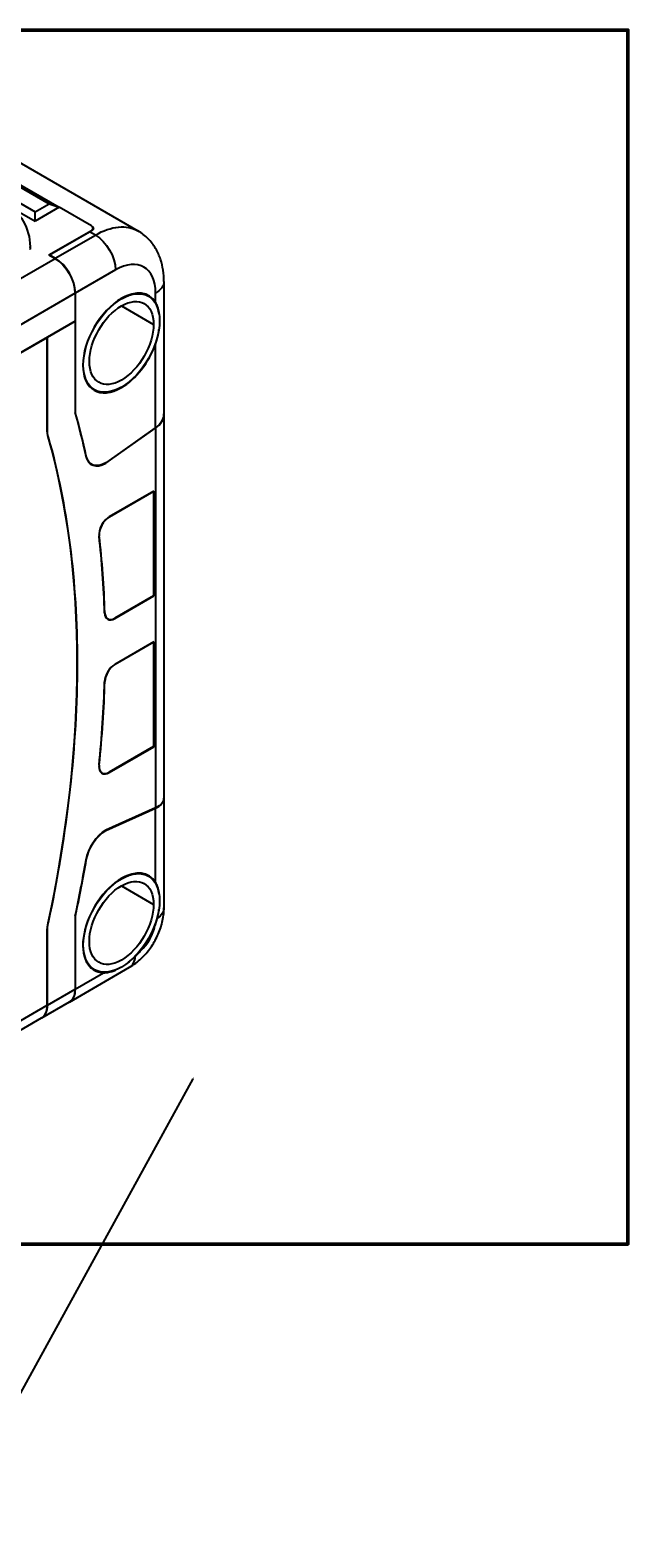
# Model space of a CAD drawing. Header units: millimetres. Extents: x -383313 to -161684, y -117025 to 99224.
# Drawn here: x -332979.6 to -332937.5, y 31056.2 to 31161.8 of the extents above; entities that cross this region are included whole.
import ezdxf
from ezdxf import colors
from ezdxf.entities.mleader import LeaderData, LeaderLine
from ezdxf.math import Vec2, Vec3

# ---------------------------------------------------------------- set-up
doc = ezdxf.new("R2010")
doc.units = ezdxf.units.MM
doc.header["$MEASUREMENT"] = 0
doc.layers.add('PV-2BB', color=7, linetype='Continuous')

# ---------------------------------------------------------------- blocks, each defined once
blk = doc.blocks.new('*U231')
at = {"layer": 'PV-2BB'}
for p, q in [((1325.649, 68.83, 1394.479), (1334.643, 64.333, 1398.976)), ((1333.349, 68.43, 1401.779), (1334.816, 65.496, 1400.312)), ((1333.816, 68.196, 1402.012), (1335.283, 65.263, 1400.546)), ((1334.237, 68.396, 1402.634), (1337.104, 62.663, 1399.767)), ((1334.643, 63.333, 1397.976), (1325.649, 67.83, 1393.479)), ((1334.016, 67.896, 1401.912), (1335.483, 64.963, 1400.446)), ((1324.913, 67.593, 1392.506), (1333.313, 63.393, 1396.706)), ((1334.243, 62.933, 1397.176), (1324.916, 67.596, 1392.512)), ((1334.305, 66.119, 1400.424), (1334.683, 65.363, 1400.046)), ((1334.189, 65.123, 1399.312), (1334.156, 65.09, 1399.246)), ((1334.683, 65.363, 1400.046), (1334.816, 65.496, 1400.312)), ((1335.483, 64.963, 1400.446), (1334.683, 65.363, 1400.046)), ((1334.816, 65.496, 1400.312), (1335.283, 65.263, 1400.546)), ((1335.283, 65.263, 1400.546), (1335.483, 64.963, 1400.446)), ((1334.543, 64.533, 1399.076), (1334.643, 64.333, 1398.976)), ((1334.543, 64.533, 1399.076), (1335.949, 63.83, 1399.779)), ((1334.549, 64.52, 1399.069), (1334.553, 64.523, 1399.076)), ((1334.553, 64.523, 1399.076), (1335.886, 63.856, 1399.742)), ((1334.553, 64.523, 1399.076), (1334.649, 64.33, 1398.979)), ((1336.016, 63.896, 1399.912), (1335.483, 64.963, 1400.446)), ((1334.649, 64.33, 1398.979), (1335.983, 63.663, 1399.646)), ((1332, 62.08, 1394.08), (1333.313, 63.393, 1396.706)), ((1333.313, 63.393, 1396.706), (1333.309, 63.4, 1396.709)), ((1333.316, 63.396, 1396.712), (1333.319, 63.39, 1396.709)), ((1335.983, 63.663, 1399.646), (1335.886, 63.856, 1399.742)), ((1335.949, 63.83, 1399.779), (1335.946, 63.826, 1399.771)), ((1336.024, 63.821, 1399.846), (1336.005, 63.802, 1399.807)), ((1332.006, 62.077, 1394.083), (1333.319, 63.39, 1396.709)), ((1334.239, 62.93, 1397.169), (1332.926, 61.616, 1394.542)), ((1334.649, 63.33, 1397.979), (1332.933, 61.613, 1394.547)), ((1333.319, 63.39, 1396.709), (1334.239, 62.93, 1397.169)), ((1334.236, 62.936, 1397.172), (1334.239, 62.93, 1397.169)), ((1334.643, 63.333, 1397.976), (1334.243, 62.933, 1397.176)), ((1335.983, 62.663, 1398.646), (1334.649, 63.33, 1397.979)), ((1331.906, 61.929, 1393.835), (1331.909, 61.923, 1393.832)), ((1332.003, 62.083, 1394.087), (1332.006, 62.077, 1394.083)), ((1333.809, 62.11, 1395.919), (1333.816, 62.096, 1395.912)), ((1335.616, 61.996, 1397.612), (1336.149, 60.93, 1397.079)), ((1332.93, 61.62, 1394.55), (1332.933, 61.613, 1394.547)), ((1333.733, 61.476, 1395.209), (1333.739, 61.463, 1395.202)), ((1337.023, 61.289, 1398.312), (1335.123, 59.389, 1394.512)), ((1336.42, 61.476, 1397.896), (1336.426, 61.463, 1397.889)), ((1336.514, 61.194, 1397.707), (1336.649, 61.33, 1397.979)), ((1334.436, 60.836, 1395.272), (1334.443, 60.823, 1395.266)), ((1336.436, 60.938, 1397.374), (1336.429, 60.93, 1397.36)), ((1332.561, 60.531, 1393.092), (1332.595, 60.464, 1393.059)), ((1332.574, 60.726, 1393.3), (1332.578, 60.717, 1393.296)), ((1334.715, 59.395, 1394.11), (1335.919, 60.599, 1396.517)), ((1332.962, 60.134, 1393.096), (1332.965, 60.128, 1393.093)), ((1332.965, 60.128, 1393.093), (1334.712, 59.392, 1394.104)), ((1334.715, 59.395, 1394.11), (1332.968, 60.131, 1393.099)), ((1334.712, 59.392, 1394.104), (1329.254, 53.934, 1383.188)), ((1335.118, 59.384, 1394.502), (1329.595, 53.861, 1383.456)), ((1331.758, 59.244, 1391.003), (1331.755, 59.251, 1391.006)), ((1332.273, 59.273, 1391.546), (1332.276, 59.266, 1391.542)), ((1333.749, 58.53, 1392.279), (1332.276, 59.266, 1391.542)), ((1333.759, 58.53, 1392.289), (1332.28, 59.27, 1391.549)), ((1335.106, 59.373, 1394.479), (1335.108, 59.375, 1394.483)), ((1333.749, 58.53, 1392.279), (1332.249, 57.03, 1389.279)), ((1332.253, 57.023, 1389.276), (1333.759, 58.53, 1392.289)), ((1333.746, 58.536, 1392.282), (1333.749, 58.53, 1392.279)), ((1333.749, 58.53, 1392.279), (1333.753, 58.533, 1392.286)), ((1329.386, 57.966, 1387.352), (1329.389, 57.96, 1387.349)), ((1330.777, 57.839, 1388.616), (1330.774, 57.846, 1388.62)), ((1330.788, 58.006, 1388.794), (1330.792, 57.999, 1388.791)), ((1330.958, 57.676, 1388.633), (1330.961, 57.669, 1388.63)), ((1330.958, 57.676, 1388.633), (1330.964, 57.672, 1388.636)), ((1330.961, 57.669, 1388.63), (1332.253, 57.023, 1389.276)), ((1332.249, 57.03, 1389.279), (1330.964, 57.672, 1388.636)), ((1323.383, 53.756, 1377.139), (1316.874, 57.01, 1373.884)), ((1317.344, 56.982, 1374.326), (1323.716, 53.796, 1377.512)), ((1329.804, 57.012, 1386.816), (1329.801, 57.018, 1386.819)), ((1330.294, 57.012, 1387.306), (1330.298, 57.006, 1387.303)), ((1331.583, 56.363, 1387.946), (1330.298, 57.006, 1387.303)), ((1331.593, 56.363, 1387.956), (1330.301, 57.009, 1387.31)), ((1332.249, 57.03, 1389.279), (1332.253, 57.023, 1389.276)), ((1331.583, 56.363, 1387.946), (1330.083, 54.863, 1384.946)), ((1330.086, 54.856, 1384.942), (1331.593, 56.363, 1387.956)), ((1331.579, 56.37, 1387.949), (1331.583, 56.363, 1387.946)), ((1331.583, 56.363, 1387.946), (1331.586, 56.366, 1387.952)), ((1328.423, 55.766, 1384.189), (1328.419, 55.773, 1384.192)), ((1328.463, 55.958, 1384.421), (1328.466, 55.952, 1384.418)), ((1328.603, 55.603, 1384.206), (1328.606, 55.596, 1384.202)), ((1328.603, 55.603, 1384.206), (1328.61, 55.6, 1384.209)), ((1328.606, 55.596, 1384.202), (1330.086, 54.856, 1384.942)), ((1330.083, 54.863, 1384.946), (1328.61, 55.6, 1384.209)), ((1324.943, 54.962, 1379.905), (1324.944, 54.959, 1379.903)), ((1323.716, 53.796, 1377.512), (1324.766, 54.846, 1379.611)), ((1323.723, 53.793, 1377.516), (1324.772, 54.842, 1379.615)), ((1324.769, 54.849, 1379.618), (1324.772, 54.842, 1379.615)), ((1326.773, 54.92, 1381.693), (1326.776, 54.914, 1381.69)), ((1327.684, 54.856, 1382.54), (1327.687, 54.85, 1382.537)), ((1327.687, 54.85, 1382.537), (1329.25, 53.931, 1383.181)), ((1329.254, 53.934, 1383.188), (1327.691, 54.853, 1382.544)), ((1330.083, 54.863, 1384.946), (1330.086, 54.856, 1384.942)), ((1325.693, 54.383, 1380.076), (1324.643, 53.333, 1377.976)), ((1325.699, 54.379, 1380.078), (1324.649, 53.33, 1377.979)), ((1325.696, 54.385, 1380.081), (1325.699, 54.379, 1380.078)), ((1328.18, 52.86, 1381.041), (1329.25, 53.931, 1383.181)), ((1324.309, 53.292, 1377.602), (1323.389, 53.752, 1377.142)), ((1323.723, 53.793, 1377.516), (1324.643, 53.333, 1377.976)), ((1325.476, 53.776, 1379.252), (1325.483, 53.763, 1379.246)), ((1327.283, 53.663, 1380.946), (1327.816, 52.596, 1380.412)), ((1329.59, 53.856, 1383.446), (1328.023, 52.289, 1380.312)), ((1329.596, 53.862, 1383.457), (1329.598, 53.864, 1383.462)), ((1324.316, 53.289, 1377.605), (1326.316, 52.289, 1378.605)), ((1324.649, 53.33, 1377.979), (1325.588, 52.86, 1378.448)), ((1325.399, 53.143, 1378.542), (1325.406, 53.13, 1378.535)), ((1328.086, 53.143, 1381.229), (1328.093, 53.13, 1381.222)), ((1325.935, 52.597, 1378.532), (1325.921, 52.604, 1378.525)), ((1328.103, 52.604, 1380.707), (1328.096, 52.597, 1380.693))]:
    blk.add_line(p, q, dxfattribs=at)
at = {"layer": 'PV-2BB', "extrusion": (0.57735, 0.57735, -0.57735)}
blk.add_arc((-895.565, 1713.801), 1.8, 120, 180, dxfattribs=at)
at = {"layer": 'PV-2BB', "extrusion": (-0.57735, -0.57735, 0.57735)}
for centre, major_axis, ratio, start_param, end_param in [((1332.883, 66.363, 1399.246), (1.273, -1.273), 0.57735, -0.021612, 0), ((1332.916, 66.396, 1399.312), (1.273, -1.273), 0.57735, -0.021612, 0), ((1334.316, 63.996, 1398.312), (0, 0.707, 0.707), 0.57735, -2.356194, -0.785398), ((1335.883, 63.963, 1399.846), (0.141, -0.141), 0.57735, -0.785398, 0.785398), ((1335.083, 61.463, 1396.546), (-1.358, 0, -1.358), 0.57735, -2.356194, 0.785398), ((1335.316, 61.996, 1397.312), (1.414, 0, 1.414), 0.57735, -0.785398, 0.785398), ((1303.649, 70.83, 1374.479), (27.294, 0, 27.294), 0.57735, -1.060123, -0.510674), ((1303.716, 70.796, 1374.512), (27.231, 0, 27.231), 0.57735, -0.785398, -0.510674), ((1335.076, 61.476, 1396.552), (-1.344, 0, -1.344), 0.57735, -0.780149, 0), ((1335.076, 61.476, 1396.552), (1.344, 0, 1.344), 0.57735, 0, 0.780149), ((1335.083, 61.463, 1396.546), (1.358, 0, 1.358), 0.57735, -0.301992, 0.785398), ((1303.649, 70.83, 1374.479), (28.284, 0, 28.284), 0.57735, -0.566036, -0.510674), ((1335.076, 61.476, 1396.552), (-1.358, 0, -1.358), 0.57735, 0.007366, 0.785398), ((1335.076, 61.476, 1396.552), (1.358, 0, 1.358), 0.57735, -0.637352, -0.007366), ((1335.076, 61.476, 1396.552), (1.358, 0, 1.358), 0.57735, -2.356194, -2.350972), ((1335.083, 61.463, 1396.546), (1.358, 0, 1.358), 0.57735, -2.356194, -1.268805), ((1333.302, 60.464, 1393.766), (-0.714, 0, -0.714), 0.57735, -0.566036, 0.785947), ((1303.649, 70.83, 1374.479), (28.277, 0, 28.277), 0.57735, -0.748353, -0.661626), ((1303.646, 70.836, 1374.482), (28.284, 0, 28.284), 0.57735, -0.748353, -0.661626), ((1303.649, 70.83, 1374.479), (28.284, 0, 28.284), 0.57735, -0.748353, -0.661626), ((1332.11, 59.1, 1391.209), (-0.361, 0, -0.361), 0.57735, -2.356194, -0.661626), ((1332.106, 59.106, 1391.212), (-0.354, 0, -0.354), 0.57735, -0.775448, -0.661626), ((1332.11, 59.1, 1391.209), (-0.354, 0, -0.354), 0.57735, -2.356194, -0.661626), ((1334.378, 60.059, 1394.437), (0.75, -0.661, 0.088), 0.636966, -0.854246, -0.101831), ((1334.404, 60.084, 1394.488), (0.707, -0.707), 0.57735, -0.032982, -0.018462), ((1303.716, 70.796, 1374.512), (27.231, 0, 27.231), 0.57735, -1.060123, -0.785398), ((1331.131, 57.839, 1388.97), (-0.361, 0, -0.361), 0.57735, -0.748353, 0.785398), ((1331.131, 57.839, 1388.97), (-0.354, 0, -0.354), 0.57735, -0.748353, 0.785398), ((1331.128, 57.846, 1388.973), (-0.354, 0, -0.354), 0.57735, -0.748353, 0), ((1331.128, 57.846, 1388.973), (-0.361, 0, -0.361), 0.57735, 0.013865, 0.785398), ((1330.131, 56.839, 1386.97), (-0.361, 0, -0.361), 0.57735, -2.356194, -0.822444), ((1330.131, 56.839, 1386.97), (-0.354, 0, -0.354), 0.57735, -2.356194, -0.822444), ((1303.649, 70.83, 1374.479), (28.277, 0, 28.277), 0.57735, -0.909171, -0.822444), ((1303.649, 70.83, 1374.479), (28.284, 0, 28.284), 0.57735, -0.909171, -0.822444), ((1328.776, 55.766, 1384.542), (-0.361, 0, -0.361), 0.57735, -0.909171, 0.785398), ((1328.773, 55.773, 1384.546), (-0.354, 0, -0.354), 0.57735, -0.775448, 0), ((1328.776, 55.766, 1384.542), (-0.354, 0, -0.354), 0.57735, -0.909171, 0.785398), ((1328.773, 55.773, 1384.546), (-0.361, 0, -0.361), 0.57735, 0.013865, 0.785398), ((1327.354, 54.516, 1381.87), (-0.714, 0, -0.714), 0.57735, -2.356743, -1.004761), ((1303.649, 70.83, 1374.479), (28.284, 0, 28.284), 0.57735, -1.060123, -1.004761), ((1326.749, 53.13, 1379.879), (-1.358, 0, -1.358), 0.57735, -2.356194, 0.301992), ((1328.917, 54.597, 1383.514), (0.671, -0.742, -0.071), 0.510483, -0.741134, 0.011282), ((1323.389, 54.46, 1377.849), (0, -0.707, -0.707), 0.57735, -0.007071, 0.785398), ((1326.743, 53.143, 1379.886), (-1.344, 0, -1.344), 0.57735, -0.780149, 0), ((1326.743, 53.143, 1379.886), (1.344, 0, 1.344), 0.57735, 0, 0.780149), ((1326.749, 53.13, 1379.879), (1.358, 0, 1.358), 0.57735, -0.301992, 0.785398), ((1324.316, 53.996, 1378.312), (0, -0.707, -0.707), 0.57735, -0.007071, 0.785398), ((1326.743, 53.143, 1379.886), (-1.358, 0, -1.358), 0.57735, 0.007366, 0.637352), ((1326.743, 53.143, 1379.886), (1.358, 0, 1.358), 0.57735, -0.637352, -0.007366), ((1326.316, 52.996, 1379.312), (0, -0.707, -0.707), 0.57735, 0, 0.697437), ((1326.749, 53.13, 1379.879), (1.358, 0, 1.358), 0.57735, -1.838105, -1.303488), ((1326.983, 52.663, 1379.646), (0.707, 0, 0.707), 0.57735, -2.102663, -1.03893)]:
    blk.add_ellipse(centre, major_axis=major_axis, ratio=ratio, start_param=start_param, end_param=end_param, dxfattribs=at)
at = {"layer": 'PV-2BB', "extrusion": (0.57735, 0.57735, -0.57735)}
for centre, major_axis, ratio, start_param, end_param in [((1334.309, 64, 1398.309), (0, -0.707, -0.707), 0.57735, -2.356194, -0.785398), ((1334.886, 62.856, 1397.742), (2.121, 0, 2.121), 0.57735, -0.785398, -0.748723), ((1335.649, 63.33, 1398.979), (0, -0.707, -0.707), 0.57735, -2.356194, -0.785398), ((1334.983, 62.663, 1397.646), (2.121, 0, 2.121), 0.57735, -0.785398, 0), ((1335.083, 61.463, 1396.546), (1.344, 0, 1.344), 0.57735, -2.356194, 0.785398), ((1332.933, 61.613, 1394.547), (0.99, 0, 0.99), 0.57735, -2.630919, -2.356194), ((1333, 61.58, 1394.58), (1.054, 0, 1.054), 0.57735, -2.630919, -2.356194), ((1335.083, 61.463, 1396.546), (-1.344, 0, -1.344), 0.57735, -2.356194, 0.785398), ((1335.083, 61.463, 1396.546), (-1.131, 0, -1.131), 0.57735, -2.356194, 0.785398), ((1335.083, 61.463, 1396.546), (1.131, 0, 1.131), 0.57735, -2.356194, 0.785398), ((1303.649, 70.83, 1374.479), (-28.277, 0, -28.277), 0.57735, -2.630953, -2.575557), ((1336.316, 61.996, 1398.312), (0.707, -0.707), 0.57735, 0, 0.785398), ((1333.302, 60.464, 1393.766), (-0.707, 0, -0.707), 0.57735, -0.785398, 0.566036), ((1334.382, 60.062, 1394.444), (0.75, -0.661, 0.088), 0.636966, 0.101831, 0.854246), ((1325.699, 54.379, 1380.078), (0.99, 0, 0.99), 0.57735, -2.356194, -2.08147), ((1325.766, 54.346, 1380.111), (1.054, 0, 1.054), 0.57735, -2.356194, -2.08147), ((1327.354, 54.516, 1381.87), (0.707, 0, 0.707), 0.57735, -2.136832, -0.785398), ((1303.649, 70.83, 1374.479), (-28.277, 0, -28.277), 0.57735, -2.136832, -2.081436), ((1326.749, 53.13, 1379.879), (1.344, 0, 1.344), 0.57735, -2.356194, 0.785398), ((1326.749, 53.13, 1379.879), (1.131, 0, 1.131), 0.57735, -2.356194, 0.785398), ((1328.92, 54.601, 1383.521), (0.671, -0.742, -0.071), 0.510483, -0.011282, 0.741134), ((1323.383, 54.463, 1377.846), (0, -0.707, -0.707), 0.57735, -0.785398, 0), ((1326.749, 53.13, 1379.879), (-1.344, 0, -1.344), 0.57735, -2.356194, 0.785398), ((1326.749, 53.13, 1379.879), (-1.131, 0, -1.131), 0.57735, -2.356194, 0.785398), ((1328.895, 54.575, 1383.47), (0.707, -0.707), 0.57735, 0.018462, 0.032982), ((1324.309, 54, 1378.309), (0, -0.707, -0.707), 0.57735, -0.785398, 0), ((1327.316, 52.996, 1380.312), (0.707, -0.707), 0.57735, 0, 0.697437)]:
    blk.add_ellipse(centre, major_axis=major_axis, ratio=ratio, start_param=start_param, end_param=end_param, dxfattribs=at)
at = {"layer": 'PV-2BB'}
for points, knots in [([(1336.03, 63.861, 1399.891), (1336.033, 63.852, 1399.885), (1336.036, 63.843, 1399.879), (1336.038, 63.823, 1399.861), (1336.036, 63.813, 1399.849), (1336.025, 63.803, 1399.828), (1336.016, 63.8, 1399.816), (1335.991, 63.804, 1399.795), (1335.975, 63.81, 1399.785), (1335.959, 63.819, 1399.778)], [-0.05727375, -0.05727375, -0.05727375, -0.05727375, -0.05277285, -0.05277285, -0.04523624, -0.04523624, -0.03768758, -0.03768758, -0.03013892, -0.03013892, -0.03013892, -0.03013892]), ([(1337.023, 61.289, 1398.312), (1337.077, 61.343, 1398.419), (1337.124, 61.402, 1398.526), (1337.203, 61.537, 1398.74), (1337.235, 61.611, 1398.846), (1337.279, 61.778, 1399.057), (1337.291, 61.87, 1399.161), (1337.289, 62.072, 1399.361), (1337.274, 62.183, 1399.456), (1337.213, 62.416, 1399.629), (1337.166, 62.54, 1399.705), (1337.104, 62.663, 1399.767)], [3.1415927, 3.1415927, 3.1415927, 3.1415927, 3.2986723, 3.2986723, 3.4557519, 3.4557519, 3.6128316, 3.6128316, 3.7699112, 3.7699112, 3.9269908, 3.9269908, 3.9269908, 3.9269908]), ([(1336.436, 60.938, 1397.374), (1336.469, 60.986, 1397.454), (1336.493, 61.037, 1397.53), (1336.512, 61.125, 1397.637), (1336.515, 61.159, 1397.673), (1336.514, 61.194, 1397.707)], [0.02776074, 0.02776074, 0.02776074, 0.02776074, 0.06640779, 0.06640779, 0.08875154, 0.08875154, 0.08875154, 0.08875154]), ([(1335.919, 60.599, 1396.517), (1335.975, 60.612, 1396.587), (1336.028, 60.63, 1396.658), (1336.125, 60.673, 1396.798), (1336.169, 60.697, 1396.866), (1336.21, 60.723, 1396.933)], [-0.90060816, -0.90060816, -0.90060816, -0.90060816, -0.8740277, -0.8740277, -0.84830231, -0.84830231, -0.84830231, -0.84830231]), ([(1335.108, 59.375, 1394.483), (1335.112, 59.378, 1394.489), (1335.115, 59.381, 1394.496), (1335.119, 59.385, 1394.504), (1335.12, 59.386, 1394.505), (1335.121, 59.387, 1394.507)], [0.440340209, 0.440340209, 0.440340209, 0.440340209, 0.442718491, 0.442718491, 0.443368834, 0.443368834, 0.443368834, 0.443368834]), ([(1325.588, 52.86, 1378.448), (1325.629, 52.818, 1378.447), (1325.673, 52.779, 1378.451), (1325.782, 52.693, 1378.475), (1325.85, 52.647, 1378.497), (1325.921, 52.604, 1378.525)], [0.18242135, 0.18242135, 0.18242135, 0.18242135, 0.20900181, 0.20900181, 0.24308583, 0.24308583, 0.24308583, 0.24308583]), ([(1328.103, 52.604, 1380.707), (1328.135, 52.652, 1380.788), (1328.159, 52.704, 1380.863), (1328.178, 52.792, 1380.97), (1328.181, 52.825, 1381.006), (1328.18, 52.86, 1381.041)], [0.02776074, 0.02776074, 0.02776074, 0.02776074, 0.06640779, 0.06640779, 0.08875154, 0.08875154, 0.08875154, 0.08875154]), ([(1326.362, 52.39, 1378.752), (1326.44, 52.359, 1378.799), (1326.52, 52.331, 1378.851), (1326.607, 52.306, 1378.913), (1326.613, 52.305, 1378.917), (1326.619, 52.303, 1378.922)], [0.58294838, 0.58294838, 0.58294838, 0.58294838, 0.61318814, 0.61318814, 0.61549397, 0.61549397, 0.61549397, 0.61549397]), ([(1327.707, 52.303, 1380.01), (1327.711, 52.305, 1380.016), (1327.715, 52.306, 1380.022), (1327.777, 52.331, 1380.108), (1327.829, 52.359, 1380.188), (1327.876, 52.39, 1380.266)], [1.02484709, 1.02484709, 1.02484709, 1.02484709, 1.02715292, 1.02715292, 1.05739268, 1.05739268, 1.05739268, 1.05739268]), ([(1326.316, 52.289, 1378.605), (1326.46, 52.217, 1378.677), (1326.598, 52.165, 1378.763), (1326.863, 52.088, 1378.951), (1326.991, 52.063, 1379.054), (1327.236, 52.039, 1379.275), (1327.353, 52.039, 1379.392), (1327.574, 52.063, 1379.637), (1327.677, 52.088, 1379.765), (1327.866, 52.165, 1380.031), (1327.951, 52.217, 1380.168), (1328.023, 52.289, 1380.312)], [1.570796, 1.570796, 1.570796, 1.570796, 1.884956, 1.884956, 2.199115, 2.199115, 2.513274, 2.513274, 2.827433, 2.827433, 3.141593, 3.141593, 3.141593, 3.141593])]:
    blk.add_open_spline(points, degree=3, knots=knots, dxfattribs=at)
for points in [[(1335.123, 59.389, 1394.512), (1335.118, 59.383, 1394.501), (1335.112, 59.378, 1394.49), (1335.106, 59.373, 1394.479)], [(1329.591, 53.857, 1383.448), (1329.591, 53.857, 1383.447), (1329.59, 53.856, 1383.447), (1329.59, 53.856, 1383.446)], [(1329.593, 53.86, 1383.453), (1329.594, 53.86, 1383.454), (1329.595, 53.861, 1383.456), (1329.596, 53.862, 1383.457)], [(1326.619, 52.303, 1378.922), (1326.689, 52.283, 1378.972), (1326.758, 52.268, 1379.027), (1326.827, 52.257, 1379.084)], [(1327.544, 52.257, 1379.801), (1327.602, 52.268, 1379.87), (1327.656, 52.283, 1379.939), (1327.707, 52.303, 1380.01)]]:
    blk.add_open_spline(points, degree=3, dxfattribs=at)

msp = doc.modelspace()

# ---------------------------------------------------------------- linework, layer by layer
at = {"lineweight": 50, "ltscale": 100}
msp.add_lwpolyline([(-333038.08125, 31161.81756), (-332937.47801, 31161.81756), (-332937.47801, 31076.36437), (-333038.08125, 31076.36437)], close=True, dxfattribs=at)

# ---------------------------------------------------------------- block references
at = {"layer": 'PV-2BB', "extrusion": (0, 0.816497, 0.57735), "xscale": 2, "yscale": 2, "zscale": 2, "rotation": 225}
msp.add_blockref('*U231', (334774.3138, -16003.55161, 22632.43973), dxfattribs=at)

# ---------------------------------------------------------------- leaders
at = {"ltscale": 100}
ml = msp.add_multileader_mtext('Standard', dxfattribs=at)
ml.set_content('Bl-3.3', color=256)
ml.set_leader_properties()
ml.build(insert=Vec2(0, 0))
ml.multileader.update_dxf_attribs({"text_right_attachment_type": 6, "dogleg_length": 0.36, "arrow_head_size": 0.18})
ctx = ml.context
ctx.base_point, ctx.char_height, ctx.arrow_head_size, ctx.landing_gap_size, ctx.plane_origin = Vec3(-333441.95499, 31015.50287), 80, 0.18, 0.09, Vec3(-334739.80446, 30424.52709)
ctx.right_attachment, ctx.text_align_type = 6, 2
notes = []
notes.append((ctx, [(1, (1, 1, 0), (-333038.73543, 30959.50287), (-1, 0), 43.03956, [(0, [(-332968.02702, 31088.14127)], 0, [])])]))
ctx.mtext.insert, ctx.mtext.alignment, ctx.mtext.flow_direction = Vec3(-333081.86499, 31055.50287), 3, 5
for ctx, leaders in notes:
    for number, flags, end, landing, length, lines in leaders:
        leader = LeaderData()
        leader.index, (leader.has_last_leader_line, leader.has_dogleg_vector, leader.attachment_direction) = number, flags
        leader.last_leader_point, leader.dogleg_vector, leader.dogleg_length = Vec3(end), Vec3(landing), length
        for number, points, colour, breaks in lines:
            line = LeaderLine()
            line.index, line.vertices, line.color, line.breaks = number, Vec3.list(points), colors.encode_raw_color(colour), breaks
            leader.lines.append(line)
        ctx.leaders.append(leader)

doc.saveas('drawing.dxf')
